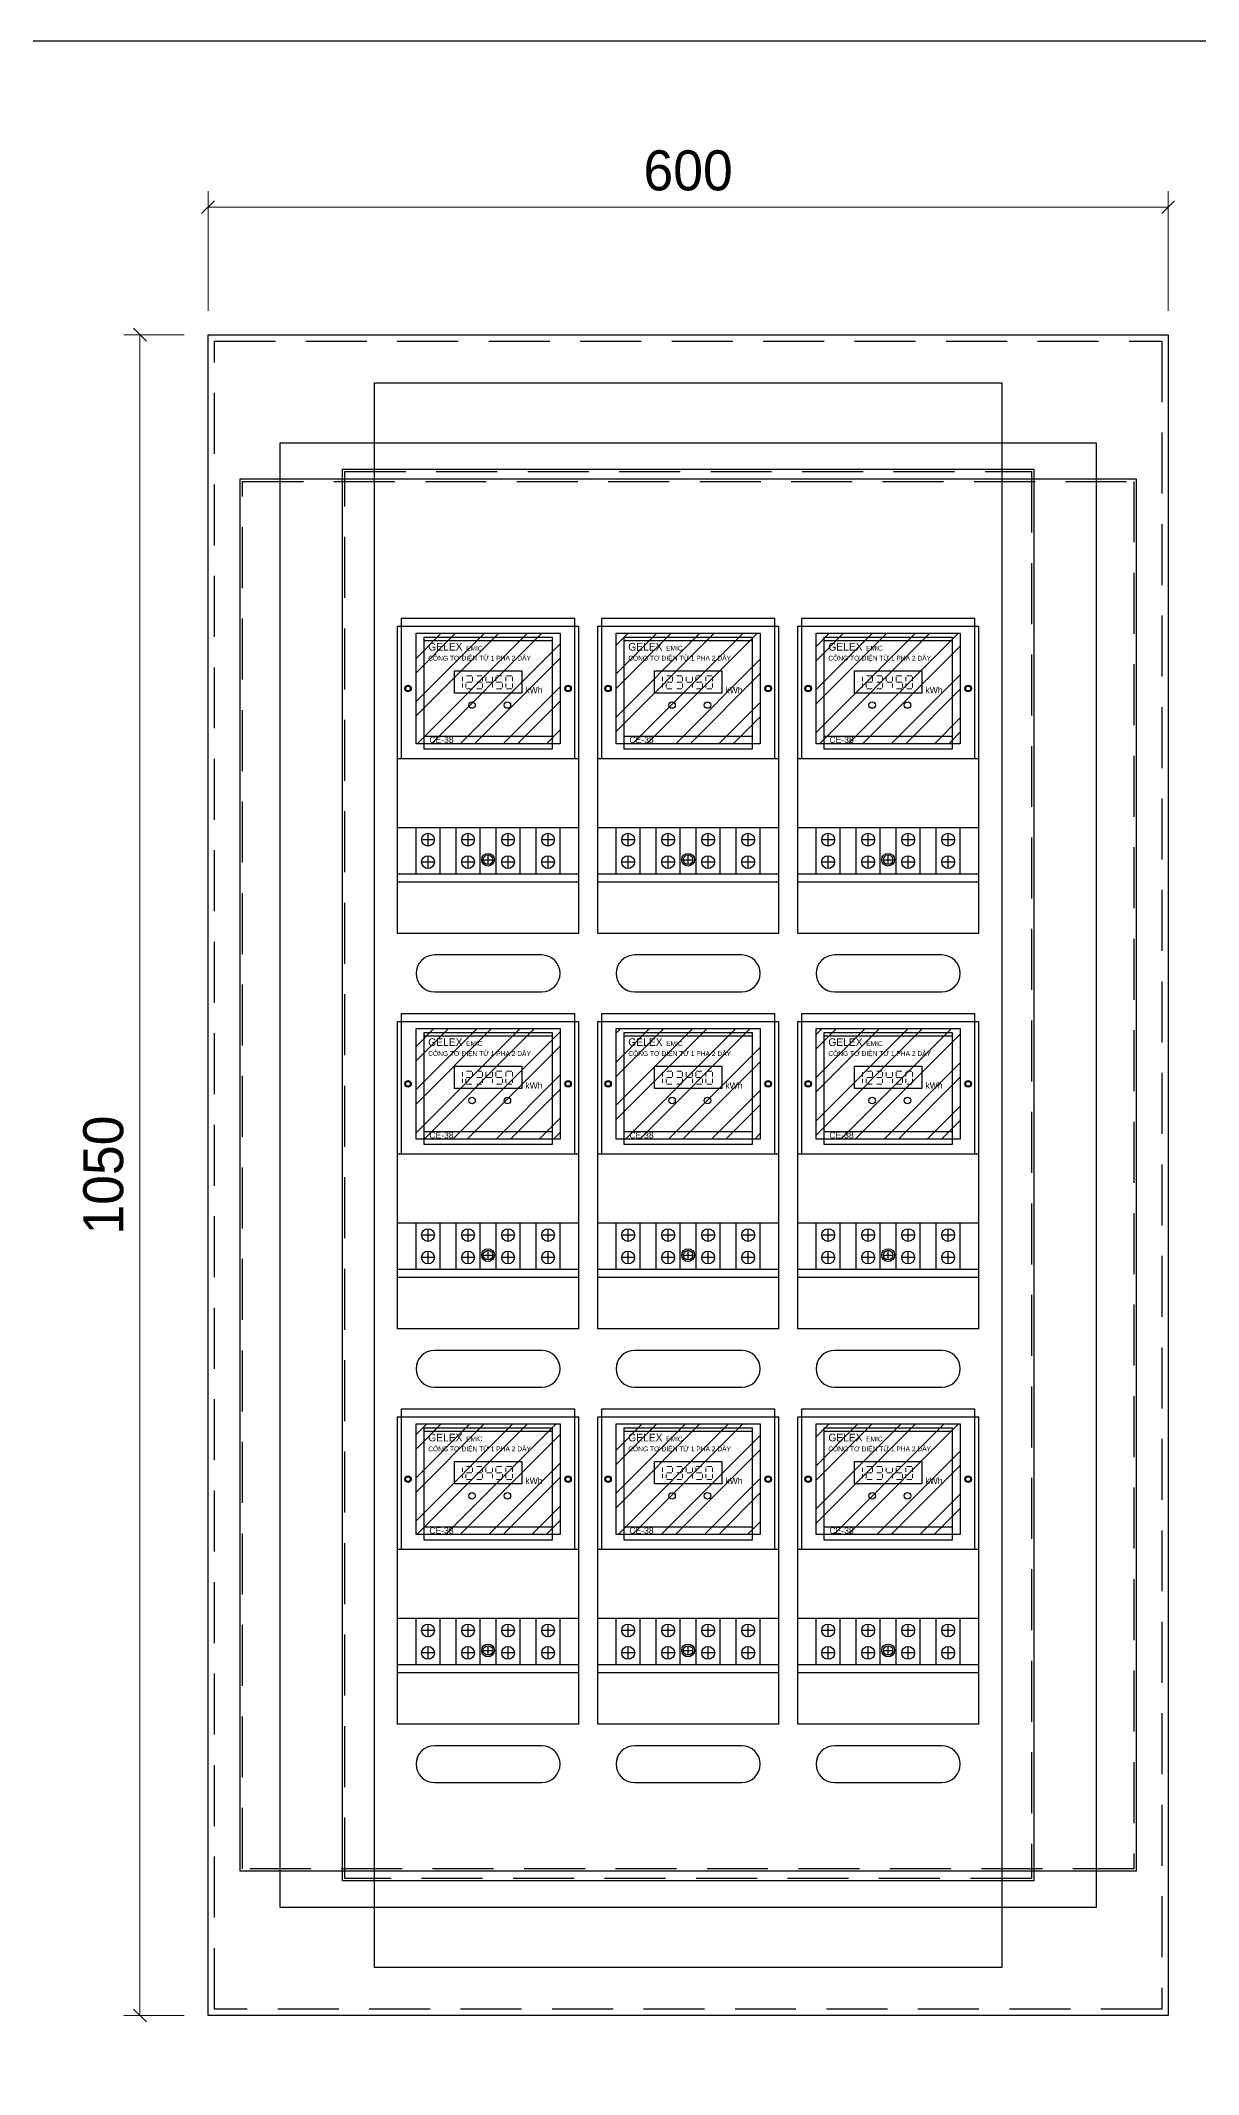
# Model space of a CAD drawing. Header units: millimetres. Extents: x 0 to 3594, y 0 to 2541.
# Drawn here: x 842 to 1565, y 1271 to 2541 of the extents above; entities that cross this region are included whole.
import ezdxf
from ezdxf.enums import TextEntityAlignment as Align

# ---------------------------------------------------------------- set-up
doc = ezdxf.new("R2010")
doc.units = ezdxf.units.MM
doc.linetypes.add('HIDDENX2', pattern=[19.05, 12.7, -6.35])
doc.layers.add('DIM', color=253, linetype='Continuous')
doc.styles.add('Tahoma (Input Text)', font='tahoma.ttf')
doc.dimstyles.new('Dim-25', dxfattribs={"dimtxt": 25, "dimasz": 8, "dimexe": 10, "dimexo": 15, "dimgap": 10, "dimtad": 1, "dimdec": 0, "dimtxsty": 'Standard', "dimblk": 'OBLIQUE', "dimcen": 10, "dimclrd": 5, "dimclre": 5, "dimclrt": 3, "dimazin": 3, "dimtfac": 1, "dimtdec": 0, "dimtmove": 0, "dimatfit": 3, "dimldrblk": 'OBLIQUE', "dimlwd": 9, "dimlwe": 9})

# ---------------------------------------------------------------- blocks, each defined once
blk = doc.blocks.new('khungtenAsean2')
at = {"color": 7}
blk.add_lwpolyline([(0, 0), (2970, 0), (2970, -2100), (0, -2100)], close=True, dxfattribs=at)
at = {"color": 1, "style": 'Tahoma (Input Text)', "flags": 8}
for tag, p in [('#03', (506.6, -2019.3)), ('#01', (137.1, -2021.3)), ('#05', (1106.6, -2021.3)), ('#07', (1834.7, -2021.3)), ('#09', (2146.7, -2021.3)), ('#02', (98.5, -2081.3)), ('#04', (486.1, -2081.3)), ('#06', (1065.3, -2081.3)), ('#08', (1817.4, -2081.3)), ('#10', (2146.7, -2081.3))]:
    blk.add_attdef(tag, p, '', height=25, dxfattribs=at)
blk.add_attdef('#11', text='', height=25, dxfattribs=at).set_placement((2915, -2067.3), align=Align.CENTER)
blk = doc.blocks.new('*D3')
at = {"color": 0, "linetype": 'ByBlock', "lineweight": -2}
for p, q in [((950.5, 2441), (942.5, 2433)), ((1542.5, 2433), (1550.5, 2441))]:
    blk.add_line(p, q, dxfattribs=at)
at = {"layer": 'Defpoints', "color": 0, "ltscale": 3, "transparency": 16777216}
for p in [(1546.5, 2437), (946.5, 2357.3), (1546.5, 2357.3)]:
    blk.add_point(p, dxfattribs=at)
at = {"layer": 'DIM', "color": 5, "lineweight": 9, "ltscale": 3, "transparency": 16777216}
for p, q in [((946.5, 2372.3), (946.5, 2447)), ((1546.5, 2372.3), (1546.5, 2447)), ((946.5, 2437), (1546.5, 2437))]:
    blk.add_line(p, q, dxfattribs=at)
at = {"layer": 'DIM', "color": 3, "ltscale": 3, "transparency": 16777216, "insert": (1246.5, 2459.8), "char_height": 25, "attachment_point": 5}
blk.add_mtext('600', dxfattribs=at)
blk = doc.blocks.new('_Oblique')
at = {"color": 0, "linetype": 'ByBlock', "lineweight": -2}
blk.add_line((-0.5, -0.5), (0.5, 0.5), dxfattribs=at)
blk = doc.blocks.new('*D4')
at = {"color": 0, "linetype": 'ByBlock', "lineweight": -2}
for p, q in [((908, 2353.3), (900, 2361.3)), ((900, 1311.3), (908, 1303.3))]:
    blk.add_line(p, q, dxfattribs=at)
at = {"layer": 'Defpoints', "color": 0, "ltscale": 3, "transparency": 16777216}
for p in [(946.5, 2357.3), (904, 1307.3), (946.5, 1307.3)]:
    blk.add_point(p, dxfattribs=at)
at = {"layer": 'DIM', "color": 5, "lineweight": 9, "ltscale": 3, "transparency": 16777216}
for p, q in [((931.5, 2357.3), (894, 2357.3)), ((904, 2357.3), (904, 1307.3)), ((931.5, 1307.3), (894, 1307.3))]:
    blk.add_line(p, q, dxfattribs=at)
at = {"layer": 'DIM', "color": 3, "ltscale": 3, "transparency": 16777216, "insert": (881.2, 1832.3), "char_height": 25, "attachment_point": 5, "rotation": 90}
blk.add_mtext('1050', dxfattribs=at)
blk = doc.blocks.new('A$C06000599')
at = {"color": 7}
for p, q in [((0, 192), (113, 192)), ((0, 0), (0, 192)), ((113, 192), (113, 0)), ((113, 109), (0, 109)), ((113, 66), (0, 66)), ((11.5, 37), (11.5, 66)), ((26.5, 37), (26.5, 66)), ((36.5, 37), (36.5, 66)), ((51.5, 37), (51.5, 66)), ((61.5, 37), (61.5, 66)), ((76.5, 37), (76.5, 66)), ((86.5, 37), (86.5, 66)), ((101.5, 37), (101.5, 66)), ((23, 58.5), (15, 58.5)), ((19, 54.5), (19, 62.5)), ((48, 58.5), (40, 58.5)), ((44, 54.5), (44, 62.5)), ((73, 58.5), (65, 58.5)), ((69, 54.5), (69, 62.5)), ((98, 58.5), (90, 58.5)), ((94, 54.5), (94, 62.5)), ((23, 44.5), (15, 44.5)), ((19, 40.5), (19, 48.5)), ((48, 44.5), (40, 44.5)), ((44, 40.5), (44, 48.5)), ((53.5, 46), (59.5, 46)), ((56.5, 43), (56.5, 49)), ((73, 44.5), (65, 44.5)), ((69, 40.5), (69, 48.5)), ((98, 44.5), (90, 44.5)), ((94, 40.5), (94, 48.5)), ((113, 37), (0, 37)), ((113, 32), (0, 32)), ((113, 0), (0, 0))]:
    blk.add_line(p, q, dxfattribs=at)
at = {"color": 7, "linetype": 'Continuous', "lineweight": 13}
for p, q in [((40.5, 160.2), (40.5, 157.6)), ((40.5, 153.6), (40.5, 156.1)), ((42.7, 153.6), (42.7, 156.1)), ((43.1, 160.9), (46.4, 160.9)), ((43.1, 156.9), (46.4, 156.9)), ((43.1, 152.8), (46.4, 152.8)), ((46.8, 160.2), (46.8, 157.6)), ((49.4, 160.9), (52.6, 160.9)), ((49.4, 156.9), (52.6, 156.9)), ((49.4, 152.8), (52.6, 152.8)), ((53, 160.2), (53, 157.6)), ((53, 153.6), (53, 156.1)), ((55.2, 160.2), (55.2, 157.6)), ((55.6, 156.9), (58.8, 156.9)), ((59.2, 160.2), (59.2, 157.6)), ((59.2, 153.6), (59.2, 156.1)), ((61.4, 160.2), (61.4, 157.6)), ((61.8, 160.9), (65.1, 160.9)), ((61.8, 156.9), (65.1, 156.9)), ((61.8, 152.8), (65.1, 152.8)), ((65.5, 153.6), (65.5, 156.1)), ((67.6, 160.2), (67.6, 157.6)), ((67.6, 153.6), (67.6, 156.1)), ((68.1, 160.9), (71.3, 160.9)), ((68.1, 152.8), (71.3, 152.8)), ((71.7, 160.2), (71.7, 157.6)), ((71.7, 153.6), (71.7, 156.1))]:
    blk.add_line(p, q, dxfattribs=at)
at = {"color": 7}
for points in [[(16.5, 185), (96.5, 185), (96.5, 115), (16.5, 115)], [(35.5, 164), (77.5, 164), (77.5, 150), (35.5, 150)]]:
    blk.add_lwpolyline(points, close=True, dxfattribs=at)
for centre, radius in [((46.5, 142.6), 2), ((68.6, 142.6), 2), ((19, 58.5), 4), ((44, 58.5), 4), ((69, 58.5), 4), ((94, 58.5), 4), ((19, 44.5), 4), ((44, 44.5), 4), ((56.5, 46), 4), ((56.5, 46), 3), ((69, 44.5), 4), ((94, 44.5), 4)]:
    blk.add_circle(centre, radius, dxfattribs=at)
at = {"color": 7, "attachment_point": 4}
for s, insert, char_height, width in [('{\\H0.8x;GELEX} {\\H0.5x;EMIC\\PCÔNG TƠ ĐIỆN TỬ 1 PHA 2 DÂY}', (19.1, 175.6), 6, 79.346), ('{\\H0.8x;kWh}', (79.8, 152), 5, 66.122), ('{\\H0.8x;CE-38}', (19.8, 120.9), 5, 66.122)]:
    blk.add_mtext(s, dxfattribs=dict(at, insert=insert, char_height=char_height, width=width))
blk = doc.blocks.new('A$C39866699')
h = blk.add_hatch()
h.set_pattern_fill('ANSI32', color=6, scale=2, style=0)
h.set_pattern_definition([(45, (-81823.462, -46826.472), (-13.470384, 13.470384), []), (45, (-81814.482, -46826.472), (-13.470384, 13.470384), [])])
h.paths.add_polyline_path([(99, 9.5), (99, 78.5), (9, 78.5), (9, 9.5)])
at = {"color": 6}
for points in [[(0, 88), (108, 88), (108, 0), (0, 0)], [(9, 78.5), (99, 78.5), (99, 9.5), (9, 9.5)]]:
    blk.add_lwpolyline(points, close=True, dxfattribs=at)
for centre in [(4, 44), (104, 44)]:
    blk.add_circle(centre, 1.5, dxfattribs=at)
blk = doc.blocks.new('A$C00294823')
at = {"color": 2}
blk.add_lwpolyline([(14, 74), (94, 74), (94, 14), (14, 14)], close=True, dxfattribs=at)
for centre in [(4, 44), (104, 44)]:
    blk.add_circle(centre, 2, dxfattribs=at)
at = {"color": 7}
blk.add_blockref('A$C39866699', (0, 0), dxfattribs=at)

msp = doc.modelspace()

# ---------------------------------------------------------------- linework, layer by layer
at = {"color": 7, "ltscale": 3}
for points in [[(946.5, 2357.3), (1546.5, 2357.3), (1546.5, 1307.3), (946.5, 1307.3)], [(991.5, 2289.8), (1501.5, 2289.8), (1501.5, 1374.8), (991.5, 1374.8)]]:
    msp.add_lwpolyline(points, close=True, dxfattribs=at)
at = {"color": 7, "linetype": 'HIDDENX2', "ltscale": 3}
msp.add_lwpolyline([(950.5, 2353.3), (1542.5, 2353.3), (1542.5, 1311.3), (950.5, 1311.3)], close=True, dxfattribs=at)
at = {"color": 3, "ltscale": 3}
msp.add_lwpolyline([(1050.5, 2327.3), (1442.5, 2327.3), (1442.5, 1337.3), (1050.5, 1337.3)], close=True, dxfattribs=at)
at = {"color": 1, "ltscale": 3}
msp.add_lwpolyline([(966.5, 2267.2), (1526.5, 2267.2), (1526.5, 1397.4), (966.5, 1397.4)], close=True, dxfattribs=at)
at = {"color": 1, "linetype": 'HIDDENX2', "ltscale": 3}
msp.add_lwpolyline([(968, 2265.7), (1525, 2265.7), (1525, 1398.9), (968, 1398.9)], close=True, dxfattribs=at)
at = {"color": 6, "ltscale": 3}
msp.add_lwpolyline([(1030.5, 2273.3), (1462.5, 2273.3), (1462.5, 1391.3), (1030.5, 1391.3)], close=True, dxfattribs=at)
msp.add_lwpolyline([(1030.5, 2273.3), (1462.5, 2273.3), (1462.5, 1391.3), (1030.5, 1391.3)], close=True, dxfattribs=at)
at = {"color": 6, "linetype": 'HIDDENX2', "ltscale": 3}
msp.add_lwpolyline([(1032, 2271.8), (1461, 2271.8), (1461, 1392.8), (1032, 1392.8)], close=True, dxfattribs=at)
at = {"color": 2, "ltscale": 3}
for points in [[(1088, 1946.8), (1155, 1946.8, 1), (1155, 1969.8), (1088, 1969.8, 1)], [(1213, 1946.8), (1280, 1946.8, 1), (1280, 1969.8), (1213, 1969.8, 1)], [(1338, 1946.8), (1405, 1946.8, 1), (1405, 1969.8), (1338, 1969.8, 1)], [(1088, 1699.8), (1155, 1699.8, 1), (1155, 1722.8), (1088, 1722.8, 1)], [(1213, 1699.8), (1280, 1699.8, 1), (1280, 1722.8), (1213, 1722.8, 1)], [(1338, 1699.8), (1405, 1699.8, 1), (1405, 1722.8), (1338, 1722.8, 1)], [(1088, 1452.8), (1155, 1452.8, 1), (1155, 1475.8), (1088, 1475.8, 1)], [(1213, 1452.8), (1280, 1452.8, 1), (1280, 1475.8), (1213, 1475.8, 1)], [(1338, 1452.8), (1405, 1452.8, 1), (1405, 1475.8), (1338, 1475.8, 1)]]:
    msp.add_lwpolyline(points, format="xyb", close=True, dxfattribs=at)

# ---------------------------------------------------------------- block references
at = {"color": 7, "xscale": 1.210000000006402, "yscale": 1.210000000006402, "zscale": 1.210000000006402}
msp.add_blockref('khungtenAsean2', (0, 2541), dxfattribs=at)
at = {"color": 7}
for name, p in [('A$C06000599', (1065, 1983.3)), ('A$C00294823', (1067.5, 2092.3)), ('A$C06000599', (1190, 1983.3)), ('A$C00294823', (1192.5, 2092.3)), ('A$C06000599', (1315, 1983.3)), ('A$C00294823', (1317.5, 2092.3)), ('A$C00294823', (1067.5, 1845.3)), ('A$C00294823', (1192.5, 1845.3)), ('A$C00294823', (1317.5, 1845.3)), ('A$C06000599', (1065, 1736.3)), ('A$C06000599', (1190, 1736.3)), ('A$C06000599', (1315, 1736.3)), ('A$C06000599', (1065, 1489.3)), ('A$C00294823', (1067.5, 1598.3)), ('A$C06000599', (1190, 1489.3)), ('A$C00294823', (1192.5, 1598.3)), ('A$C06000599', (1315, 1489.3)), ('A$C00294823', (1317.5, 1598.3))]:
    msp.add_blockref(name, p, dxfattribs=at)

# ---------------------------------------------------------------- dimensions: what is measured, and where the dimension line sits
at = {"layer": 'DIM', "color": 2, "ltscale": 3}
dim = msp.add_linear_dim(base=(1546.5, 2437), p1=(946.5, 2357.3), p2=(1546.5, 2357.3), dimstyle='Dim-25', dxfattribs=at)
dim.commit()
dim.dimension.update_dxf_attribs({"geometry": '*D3', "text_midpoint": (1246.5, 2459.8)})
dim = msp.add_linear_dim(base=(904, 1307.3), p1=(946.5, 2357.3), p2=(946.5, 1307.3), angle=90, dimstyle='Dim-25', dxfattribs=at)
dim.commit()
dim.dimension.update_dxf_attribs({"geometry": '*D4', "text_midpoint": (904, 1832.3), "dimtype": 160})

doc.saveas('drawing.dxf')
